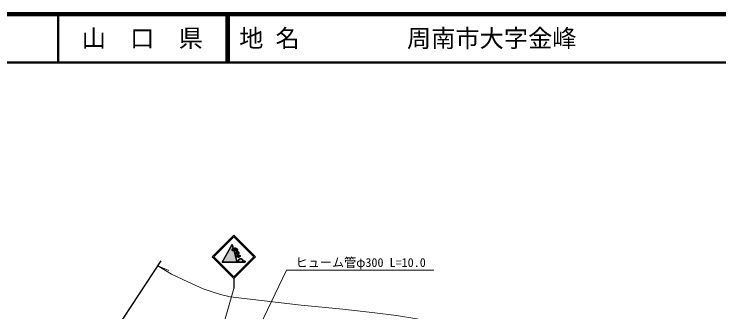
# Model space of a CAD drawing. Units: millimetres, scale not verified. Extents: x 40000 to 680000, y 20000 to 380000.
# Drawn here: x 323916 to 469419, y 318474 to 380000 of the extents above; entities that cross this region are included whole.
import ezdxf
from ezdxf.enums import TextEntityAlignment as Align

# ---------------------------------------------------------------- set-up
doc = ezdxf.new("R2010")
doc.units = ezdxf.units.MM
doc.header["$LTSCALE"] = 1000
for name, color, linetype, lineweight in [('M-BMK-OTRS', 5, 'Continuous', 25), ('M-STR-HTXT', 7, 'Continuous', 13), ('M-STR-STRC', 7, 'Continuous', 25), ('M-TTL', 2, 'Continuous', 140), ('M-TTL-LINE', 7, 'Continuous', 50)]:
    doc.layers.add(name, color=color, linetype=linetype, lineweight=lineweight)
doc.layers.add('M-TTL-TXT', color=7, linetype='Continuous')
doc.styles.add('ＭＳ ゴシック', font='')
doc.styles.get('ＭＳ ゴシック').set_extended_font_data('MS Gothic')

msp = doc.modelspace()

# ---------------------------------------------------------------- hatches: boundary and pattern name
at = {"layer": 'M-STR-STRC'}
for points in [[(371155, 328957), (371155, 328967), (371155, 328977), (371155, 328987), (371156, 328997), (371156, 329007), (371157, 329017), (371158, 329027), (371160, 329042), (371162, 329058), (371164, 329073), (371165, 329088), (371167, 329103), (371168, 329117), (371168, 329132), (371167, 329146), (371166, 329160), (371163, 329174), (371157, 329190), (371150, 329205), (371141, 329220), (371131, 329234), (371119, 329248), (371106, 329261), (371092, 329274), (371077, 329286), (371062, 329297), (371047, 329309), (371016, 329330), (370985, 329350), (370953, 329368), (370921, 329384), (370889, 329398), (370856, 329410), (370822, 329420), (370788, 329428), (370754, 329433), (370718, 329436), (370682, 329437), (370646, 329435), (370609, 329431), (370573, 329424), (370537, 329414), (370503, 329402), (370469, 329388), (370437, 329371), (370406, 329352), (370378, 329330), (370361, 329315), (370346, 329300), (370331, 329284), (370316, 329267), (370302, 329250), (370289, 329232), (370276, 329214), (370263, 329195), (370251, 329177), (370238, 329158), (370238, 328949), (369928, 328949), (369322, 331077), (368903, 331142), (368903, 331394), (369149, 331625), (368918, 332433), (366845, 328732), (371616, 328732), (371616, 328927), (371154, 328927), (371154, 328944)], [(369975, 331465), (369959, 331484), (369942, 331503), (369914, 331532), (369886, 331558), (369856, 331583), (369826, 331606), (369794, 331626), (369762, 331644), (369729, 331659), (369696, 331672), (369661, 331683), (369625, 331690), (369588, 331694), (369551, 331694), (369515, 331690), (369478, 331682), (369442, 331671), (369406, 331657), (369371, 331641), (369335, 331623), (369300, 331603), (369264, 331582), (369246, 331568), (369229, 331552), (369215, 331534), (369203, 331514), (369194, 331492), (369187, 331470), (369183, 331448), (369181, 331427), (369181, 331406), (369185, 331387), (369188, 331378), (369191, 331369), (369196, 331361), (369201, 331352), (369206, 331344), (369212, 331335), (369219, 331325), (369226, 331316), (369234, 331305), (369243, 331293), (369261, 331270), (369279, 331249), (369297, 331231), (369315, 331216), (369333, 331203), (369352, 331192), (369370, 331182), (369390, 331173), (369410, 331164), (369430, 331156), (369475, 331139), (369523, 331123), (369573, 331108), (369624, 331096), (369675, 331087), (369727, 331082), (369778, 331083), (369827, 331090), (369875, 331105), (369921, 331128), (369939, 331140), (369957, 331154), (369974, 331169), (369990, 331186), (370004, 331204), (370016, 331222), (370027, 331241), (370035, 331261), (370040, 331281), (370043, 331301), (370043, 331322), (370040, 331343), (370035, 331364), (370026, 331385), (370016, 331406), (370004, 331426), (369990, 331446)], [(370376, 330690), (370370, 330715), (370361, 330739), (370350, 330763), (370338, 330785), (370323, 330807), (370307, 330827), (370290, 330846), (370271, 330864), (370250, 330881), (370229, 330896), (370206, 330909), (370182, 330920), (370158, 330929), (370133, 330937), (370107, 330943), (370081, 330947), (370055, 330949), (370029, 330949), (370004, 330948), (369979, 330945), (369955, 330940), (369931, 330933), (369907, 330925), (369884, 330915), (369863, 330904), (369842, 330891), (369822, 330876), (369804, 330860), (369792, 330849), (369781, 330836), (369771, 330823), (369761, 330810), (369752, 330796), (369744, 330781), (369737, 330766), (369730, 330751), (369724, 330735), (369719, 330719), (369716, 330708), (369713, 330698), (369711, 330688), (369710, 330677), (369708, 330667), (369708, 330657), (369708, 330647), (369709, 330636), (369711, 330626), (369713, 330616), (369730, 330574), (369755, 330536), (369786, 330502), (369822, 330471), (369863, 330445), (369908, 330423), (369955, 330406), (370005, 330393), (370056, 330385), (370106, 330382), (370132, 330382), (370157, 330384), (370181, 330387), (370205, 330392), (370228, 330399), (370249, 330407), (370270, 330418), (370289, 330431), (370306, 330446), (370322, 330463), (370333, 330479), (370344, 330495), (370353, 330511), (370361, 330528), (370368, 330546), (370373, 330564), (370378, 330582), (370381, 330601), (370382, 330620), (370383, 330639), (370381, 330665)], [(370579, 329948), (370584, 329963), (370588, 329977), (370590, 329992), (370591, 330007), (370589, 330026), (370586, 330044), (370580, 330063), (370573, 330081), (370563, 330098), (370553, 330114), (370541, 330130), (370527, 330145), (370513, 330158), (370498, 330170), (370479, 330183), (370459, 330193), (370439, 330201), (370418, 330208), (370396, 330213), (370374, 330217), (370351, 330220), (370328, 330222), (370305, 330224), (370280, 330225), (370242, 330226), (370203, 330225), (370165, 330222), (370128, 330217), (370092, 330210), (370057, 330200), (370024, 330187), (369992, 330172), (369962, 330153), (369934, 330130), (369924, 330120), (369915, 330107), (369908, 330093), (369902, 330079), (369898, 330064), (369895, 330048), (369893, 330032), (369893, 330016), (369894, 330001), (369896, 329987), (369901, 329969), (369908, 329953), (369917, 329937), (369927, 329923), (369939, 329909), (369953, 329894), (369967, 329880), (369983, 329865), (370000, 329849), (370018, 329832), (370040, 329810), (370062, 329792), (370085, 329777), (370107, 329765), (370129, 329755), (370152, 329747), (370175, 329742), (370198, 329738), (370221, 329737), (370244, 329737), (370275, 329739), (370306, 329744), (370336, 329751), (370367, 329761), (370397, 329773), (370426, 329787), (370454, 329804), (370480, 329823), (370505, 329844), (370528, 329868), (370539, 329880), (370548, 329893), (370557, 329906), (370566, 329920), (370573, 329934)]]:
    msp.add_hatch(color=256, dxfattribs=at).paths.add_polyline_path(points)

# ---------------------------------------------------------------- linework, layer by layer
at = {"layer": 'M-BMK-OTRS'}
msp.add_line((320614, 277707), (354276, 329033), dxfattribs=at)
at = {"layer": 'M-STR-HTXT'}
for p, q in [((353613, 328020), (355850, 327011)), ((358698, 286717), (369280, 323344))]:
    msp.add_line(p, q, dxfattribs=at)
for points in [[(353613, 328020), (356420, 326247), (359781, 324675), (362938, 323257), (364600, 322712), (366495, 322066), (368521, 321579), (383206, 319863), (391798, 319038), (398367, 318264), (402856, 317745), (407045, 317075), (411059, 316318), (415623, 315271), (419709, 314249), (424367, 312887), (429090, 311250), (463796, 300300), (467768, 299303), (471848, 298650)], [(360689, 286420), (380143, 327108), (410543, 327108)]]:
    msp.add_lwpolyline(points, dxfattribs=at)
at = {"layer": 'M-STR-STRC'}
for p, q in [((364779, 329844), (369279, 334344)), ((365133, 329844), (369279, 333990)), ((373780, 329843), (369279, 334344)), ((373426, 329843), (369279, 333990)), ((366845, 328732), (368918, 332433)), ((368918, 332433), (369149, 331625)), ((369149, 331625), (368903, 331394)), ((368903, 331394), (368903, 331142)), ((368903, 331142), (369322, 331077)), ((369322, 331077), (369928, 328949)), ((364779, 329844), (369279, 325343)), ((365133, 329844), (369279, 325696)), ((369279, 325696), (373426, 329843)), ((369280, 325343), (373780, 329843)), ((369928, 328949), (370238, 328949)), ((370238, 328949), (370238, 329158)), ((371154, 328927), (371616, 328927)), ((371616, 328927), (371616, 328732)), ((371616, 328732), (366845, 328732)), ((369280, 325343), (369280, 323344))]:
    msp.add_line(p, q, dxfattribs=at)
for points in [[(366845, 328732), (371616, 328732), (371616, 328927), (371154, 328927), (371154, 328937), (371155, 328947), (371155, 328957), (371155, 328967), (371155, 328977), (371155, 328987), (371156, 328997), (371156, 329007), (371157, 329017), (371158, 329027), (371160, 329042), (371162, 329058), (371164, 329073), (371165, 329088), (371167, 329103), (371168, 329117), (371168, 329132), (371167, 329146), (371166, 329160), (371163, 329174), (371157, 329190), (371150, 329205), (371141, 329220), (371131, 329234), (371119, 329248), (371106, 329261), (371092, 329274), (371077, 329286), (371062, 329297), (371047, 329309), (371016, 329330), (370985, 329350), (370953, 329368), (370921, 329384), (370889, 329398), (370856, 329410), (370822, 329420), (370788, 329428), (370754, 329433), (370718, 329436), (370682, 329437), (370646, 329435), (370609, 329431), (370573, 329424), (370537, 329414), (370503, 329402), (370469, 329388), (370437, 329371), (370406, 329352), (370378, 329330), (370361, 329315), (370346, 329300), (370331, 329284), (370316, 329267), (370302, 329250), (370289, 329232), (370276, 329214), (370263, 329195), (370251, 329177), (370238, 329158), (370238, 328949), (369928, 328949), (369322, 331077), (368903, 331142), (368903, 331394), (369149, 331625), (368918, 332433)], [(369185, 331387), (369181, 331406), (369181, 331427), (369183, 331448), (369187, 331470), (369194, 331492), (369203, 331514), (369215, 331534), (369229, 331552), (369246, 331568), (369264, 331582), (369300, 331603), (369335, 331623), (369371, 331641), (369406, 331657), (369442, 331671), (369478, 331682), (369515, 331690), (369551, 331694), (369588, 331694), (369625, 331690), (369661, 331683), (369696, 331672), (369729, 331659), (369762, 331644), (369794, 331626), (369826, 331606), (369856, 331583), (369886, 331558), (369914, 331532), (369942, 331503), (369959, 331484), (369975, 331465), (369990, 331446), (370004, 331426), (370016, 331406), (370026, 331385), (370035, 331364), (370040, 331343), (370043, 331322), (370043, 331301), (370040, 331281), (370035, 331261), (370027, 331241), (370016, 331222), (370004, 331204), (369990, 331186), (369974, 331169), (369957, 331154), (369939, 331140), (369921, 331128), (369875, 331105), (369827, 331090), (369778, 331083), (369727, 331082), (369675, 331087), (369624, 331096), (369573, 331108), (369523, 331123), (369475, 331139), (369430, 331156), (369410, 331164), (369390, 331173), (369370, 331182), (369352, 331192), (369333, 331203), (369315, 331216), (369297, 331231), (369279, 331249), (369261, 331270), (369243, 331293), (369234, 331305), (369226, 331316), (369219, 331325), (369212, 331335), (369206, 331344), (369201, 331352), (369196, 331361), (369191, 331369), (369188, 331378)], [(369185, 331387), (369181, 331406), (369181, 331427), (369183, 331448), (369187, 331470), (369194, 331492), (369203, 331514), (369215, 331534), (369229, 331552), (369246, 331568), (369264, 331582), (369300, 331603), (369335, 331623), (369371, 331641), (369406, 331657), (369442, 331671), (369478, 331682), (369515, 331690), (369551, 331694), (369588, 331694), (369625, 331690), (369661, 331683), (369696, 331672), (369729, 331659), (369762, 331644), (369794, 331626), (369826, 331606), (369856, 331583), (369886, 331558), (369914, 331532), (369942, 331503), (369959, 331484), (369975, 331465), (369990, 331446), (370004, 331426), (370016, 331406), (370026, 331385), (370035, 331364), (370040, 331343), (370043, 331322), (370043, 331301), (370040, 331281), (370035, 331261), (370027, 331241), (370016, 331222), (370004, 331204), (369990, 331186), (369974, 331169), (369957, 331154), (369939, 331140), (369921, 331128), (369875, 331105), (369827, 331090), (369778, 331083), (369727, 331082), (369675, 331087), (369624, 331096), (369573, 331108), (369523, 331123), (369475, 331139), (369430, 331156), (369410, 331164), (369390, 331173), (369370, 331182), (369352, 331192), (369333, 331203), (369315, 331216), (369297, 331231), (369279, 331249), (369261, 331270), (369243, 331293), (369234, 331305), (369226, 331316), (369219, 331325), (369212, 331335), (369206, 331344), (369201, 331352), (369196, 331361), (369191, 331369), (369188, 331378)], [(370106, 330382), (370132, 330382), (370157, 330384), (370181, 330387), (370205, 330392), (370228, 330399), (370249, 330407), (370270, 330418), (370289, 330431), (370306, 330446), (370322, 330463), (370333, 330479), (370344, 330495), (370353, 330511), (370361, 330528), (370368, 330546), (370373, 330564), (370378, 330582), (370381, 330601), (370382, 330620), (370383, 330639), (370381, 330665), (370376, 330690), (370370, 330715), (370361, 330739), (370350, 330763), (370338, 330785), (370323, 330807), (370307, 330827), (370290, 330846), (370271, 330864), (370250, 330881), (370229, 330896), (370206, 330909), (370182, 330920), (370158, 330929), (370133, 330937), (370107, 330943), (370081, 330947), (370055, 330949), (370029, 330949), (370004, 330948), (369979, 330945), (369955, 330940), (369931, 330933), (369907, 330925), (369884, 330915), (369863, 330904), (369842, 330891), (369822, 330876), (369804, 330860), (369792, 330849), (369781, 330836), (369771, 330823), (369761, 330810), (369752, 330796), (369744, 330781), (369737, 330766), (369730, 330751), (369724, 330735), (369719, 330719), (369716, 330708), (369713, 330698), (369711, 330688), (369710, 330677), (369708, 330667), (369708, 330657), (369708, 330647), (369709, 330636), (369711, 330626), (369713, 330616), (369730, 330574), (369755, 330536), (369786, 330502), (369822, 330471), (369863, 330445), (369908, 330423), (369955, 330406), (370005, 330393), (370056, 330385)], [(370106, 330382), (370132, 330382), (370157, 330384), (370181, 330387), (370205, 330392), (370228, 330399), (370249, 330407), (370270, 330418), (370289, 330431), (370306, 330446), (370322, 330463), (370333, 330479), (370344, 330495), (370353, 330511), (370361, 330528), (370368, 330546), (370373, 330564), (370378, 330582), (370381, 330601), (370382, 330620), (370383, 330639), (370381, 330665), (370376, 330690), (370370, 330715), (370361, 330739), (370350, 330763), (370338, 330785), (370323, 330807), (370307, 330827), (370290, 330846), (370271, 330864), (370250, 330881), (370229, 330896), (370206, 330909), (370182, 330920), (370158, 330929), (370133, 330937), (370107, 330943), (370081, 330947), (370055, 330949), (370029, 330949), (370004, 330948), (369979, 330945), (369955, 330940), (369931, 330933), (369907, 330925), (369884, 330915), (369863, 330904), (369842, 330891), (369822, 330876), (369804, 330860), (369792, 330849), (369781, 330836), (369771, 330823), (369761, 330810), (369752, 330796), (369744, 330781), (369737, 330766), (369730, 330751), (369724, 330735), (369719, 330719), (369716, 330708), (369713, 330698), (369711, 330688), (369710, 330677), (369708, 330667), (369708, 330657), (369708, 330647), (369709, 330636), (369711, 330626), (369713, 330616), (369730, 330574), (369755, 330536), (369786, 330502), (369822, 330471), (369863, 330445), (369908, 330423), (369955, 330406), (370005, 330393), (370056, 330385)], [(369896, 329987), (369894, 330001), (369893, 330016), (369893, 330032), (369895, 330048), (369898, 330064), (369902, 330079), (369908, 330093), (369915, 330107), (369924, 330120), (369934, 330130), (369962, 330153), (369992, 330172), (370024, 330187), (370057, 330200), (370092, 330210), (370128, 330217), (370165, 330222), (370203, 330225), (370242, 330226), (370280, 330225), (370305, 330224), (370328, 330222), (370351, 330220), (370374, 330217), (370396, 330213), (370418, 330208), (370439, 330201), (370459, 330193), (370479, 330183), (370498, 330170), (370513, 330158), (370527, 330145), (370541, 330130), (370553, 330114), (370563, 330098), (370573, 330081), (370580, 330063), (370586, 330044), (370589, 330026), (370591, 330007), (370590, 329992), (370588, 329977), (370584, 329963), (370579, 329948), (370573, 329934), (370566, 329920), (370557, 329906), (370548, 329893), (370539, 329880), (370528, 329868), (370505, 329844), (370480, 329823), (370454, 329804), (370426, 329787), (370397, 329773), (370367, 329761), (370336, 329751), (370306, 329744), (370275, 329739), (370244, 329737), (370221, 329737), (370198, 329738), (370175, 329742), (370152, 329747), (370129, 329755), (370107, 329765), (370085, 329777), (370062, 329792), (370040, 329810), (370018, 329832), (370000, 329849), (369983, 329865), (369967, 329880), (369953, 329894), (369939, 329909), (369927, 329923), (369917, 329937), (369908, 329953), (369901, 329969)], [(369896, 329987), (369894, 330001), (369893, 330016), (369893, 330032), (369895, 330048), (369898, 330064), (369902, 330079), (369908, 330093), (369915, 330107), (369924, 330120), (369934, 330130), (369962, 330153), (369992, 330172), (370024, 330187), (370057, 330200), (370092, 330210), (370128, 330217), (370165, 330222), (370203, 330225), (370242, 330226), (370280, 330225), (370305, 330224), (370328, 330222), (370351, 330220), (370374, 330217), (370396, 330213), (370418, 330208), (370439, 330201), (370459, 330193), (370479, 330183), (370498, 330170), (370513, 330158), (370527, 330145), (370541, 330130), (370553, 330114), (370563, 330098), (370573, 330081), (370580, 330063), (370586, 330044), (370589, 330026), (370591, 330007), (370590, 329992), (370588, 329977), (370584, 329963), (370579, 329948), (370573, 329934), (370566, 329920), (370557, 329906), (370548, 329893), (370539, 329880), (370528, 329868), (370505, 329844), (370480, 329823), (370454, 329804), (370426, 329787), (370397, 329773), (370367, 329761), (370336, 329751), (370306, 329744), (370275, 329739), (370244, 329737), (370221, 329737), (370198, 329738), (370175, 329742), (370152, 329747), (370129, 329755), (370107, 329765), (370085, 329777), (370062, 329792), (370040, 329810), (370018, 329832), (370000, 329849), (369983, 329865), (369967, 329880), (369953, 329894), (369939, 329909), (369927, 329923), (369917, 329937), (369908, 329953), (369901, 329969)]]:
    msp.add_lwpolyline(points, close=True, dxfattribs=at)
msp.add_lwpolyline([(370238, 329158), (370251, 329177), (370263, 329195), (370276, 329214), (370289, 329232), (370302, 329250), (370316, 329267), (370331, 329284), (370346, 329300), (370361, 329315), (370378, 329330), (370406, 329352), (370437, 329371), (370469, 329388), (370503, 329402), (370537, 329414), (370573, 329424), (370609, 329431), (370646, 329435), (370682, 329437), (370718, 329436), (370754, 329433), (370788, 329428), (370822, 329420), (370856, 329410), (370889, 329398), (370921, 329384), (370953, 329368), (370985, 329350), (371016, 329330), (371047, 329309), (371062, 329297), (371077, 329286), (371092, 329274), (371106, 329261), (371119, 329248), (371131, 329234), (371141, 329220), (371150, 329205), (371157, 329190), (371163, 329174), (371166, 329160), (371167, 329146), (371168, 329132), (371168, 329117), (371167, 329103), (371165, 329088), (371164, 329073), (371162, 329058), (371160, 329042), (371158, 329027), (371157, 329017), (371156, 329007), (371156, 328997), (371155, 328987), (371155, 328977), (371155, 328967), (371155, 328957), (371155, 328947), (371154, 328937), (371154, 328927)], dxfattribs=at)
at = {"layer": 'M-TTL'}
msp.add_line((680000, 380000), (40000, 380000), dxfattribs=at)
at = {"layer": 'M-TTL-LINE'}
for p, q in [((333000, 380000), (333000, 370000)), ((367750, 380000), (367750, 370000)), ((368250, 380000), (368250, 370000)), ((40000, 370000), (680000, 370000))]:
    msp.add_line(p, q, dxfattribs=at)

# ---------------------------------------------------------------- texts
at = {"layer": 'M-STR-HTXT', "style": 'ＭＳ ゴシック'}
msp.add_text('ヒューム管φ300 L=10.0', height=1833, dxfattribs=at).set_placement((382043, 327208), align=Align.BOTTOM_LEFT)
at = {"layer": 'M-TTL-TXT', "style": 'ＭＳ ゴシック'}
msp.add_text('山\u3000口\u3000県', height=3666, dxfattribs=at).set_placement((350375, 375000), align=Align.MIDDLE_CENTER)
for s, p in [('地 名', (370380, 375000)), ('周南市大字金峰', (405024, 375000))]:
    msp.add_text(s, height=3666, dxfattribs=at).set_placement(p, align=Align.MIDDLE_LEFT)

doc.saveas('drawing.dxf')
